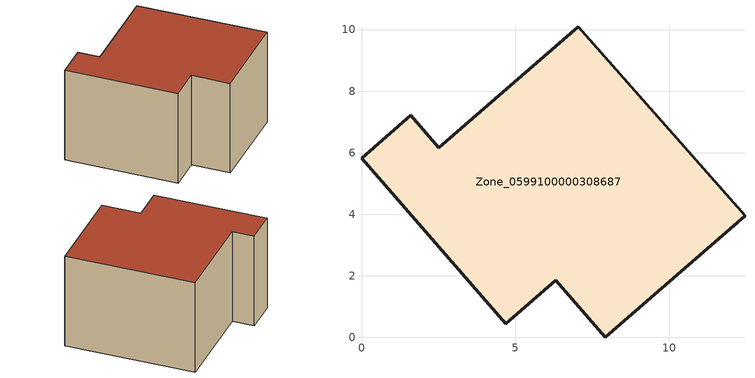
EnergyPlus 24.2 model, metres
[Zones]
Zone_0599100000308687
 floor ground (C_G): 7.05,10.1 12.46,3.95 7.92,0 6.31,1.86 4.68,0.45 0,5.82 1.6,7.21 2.52,6.16 z0
 wall outside (C_F): 1.6,7.21 0,5.82 4.68,0.45 6.31,1.86 7.92,0 12.46,3.95 7.05,10.1 2.52,6.16 1.6,7.21 z0:6.2
 roof outside (C_R): 7.05,10.1 2.52,6.16 1.6,7.21 0,5.82 4.68,0.45 6.31,1.86 7.92,0 12.46,3.95 z6.2
[BUILDING]
Pand.0599100000308687: North Axis=0; Terrain=City; Loads Convergence Tolerance Value=0.04; Temperature Convergence Tolerance Value=0.4; Solar Distribution=FullExterior; Maximum Number of Warmup Days=25; Minimum Number of Warmup Days=1
[Site:Location]
Rotterdam.The.Hague.AP_ZH_NLD Design_Conditions: Latitude=51.96; Longitude=4.45; Time Zone=1; Elevation=-4.5
[SITE:GROUNDTEMPERATURE:BUILDINGSURFACE]
18, 18, 18, 18, 18, 18, 18, 18, 18, 18, 18, 18
[MATERIAL] Thermal Absorptance=0.9; Solar Absorptance=0.7; Visible Absorptance=0.7
Name | Roughness | Thickness | Conductivity | Density | Specific Heat
G.TI.1946 | MediumSmooth | 0.15 | 1 | 540 | 1210
F.TI.1946 | Rough | 0.3 | 0.857143 | 1920 | 840
R.TI.1946 | MediumRough | 0.2 | 0.1 | 1500 | 1000
[CONSTRUCTION]
C_G: G.TI.1946
C_F: F.TI.1946
C_R: R.TI.1946
[ZONE]
Zone_0599100000308687: Type=1; Multiplier=1; Ceiling Height=Autocalculate; Volume=Autocalculate; Floor Area=autocalculate; Part of Total Floor Area=Yes
[ZONEINFILTRATION:DESIGNFLOWRATE]
Infil_Zone_0599100000308687: Zone or ZoneList or Space or SpaceList=Zone_0599100000308687; Schedule=AlwaysOn; Design Flow Rate Calculation Method=Flow/Area; Flow Rate per Floor Area=0.003; Constant Term Coefficient=1; Temperature Term Coefficient=0; Velocity Term Coefficient=0; Velocity Squared Term Coefficient=0
[HVACTEMPLATE:ZONE:IDEALLOADSAIRSYSTEM]
Zone_0599100000308687: Maximum Heating Supply Air Temperature=50; Minimum Cooling Supply Air Temperature=13; Maximum Heating Supply Air Humidity Ratio=0.0156; Minimum Cooling Supply Air Humidity Ratio=0.0077; Heating Limit=NoLimit; Cooling Limit=NoLimit; Dehumidification Control Type=ConstantSensibleHeatRatio; Cooling Sensible Heat Ratio=0.7; Dehumidification Setpoint=60; Humidification Control Type=None; Humidification Setpoint=30; Outdoor Air Method=None; Outdoor Air Flow Rate per Person=0.00944; Outdoor Air Flow Rate per Zone Floor Area=0; Outdoor Air Flow Rate per Zone=0; Demand Controlled Ventilation Type=None; Outdoor Air Economizer Type=NoEconomizer; Heat Recovery Type=None; Sensible Heat Recovery Effectiveness=0.7; Latent Heat Recovery Effectiveness=0.65
[ZONECONTROL:THERMOSTAT]
ThermostatControl_Zone_0599100000308687: Zone or ZoneList=Zone_0599100000308687; Control Type Schedule=DualSetpointControlType; Control 1=Thermostat_Zone_0599100000308687; Temperature Difference Between Cutout And Setpoint=0
[THERMOSTATSETPOINT:DUALSETPOINT]
Thermostat_Zone_0599100000308687: Heating Setpoint Temperature Schedule=HeatingSetpoint_Zone_0599100000308687; Cooling Setpoint Temperature Schedule=CoolingSetpoint_Zone_0599100000308687
[SCHEDULE:COMPACT]
HeatingSetpoint_Zone_0599100000308687: Through: 12/31, For: AllDays, Until: 24:00, 21
CoolingSetpoint_Zone_0599100000308687: Through: 12/31, For: AllDays, Until: 24:00, 24
DualSetpointControlType: Through: 12/31, For: AllDays, Until: 24:00, 4
AlwaysOn: Through: 12/31, For: AllDays, Until: 24:00, 1
